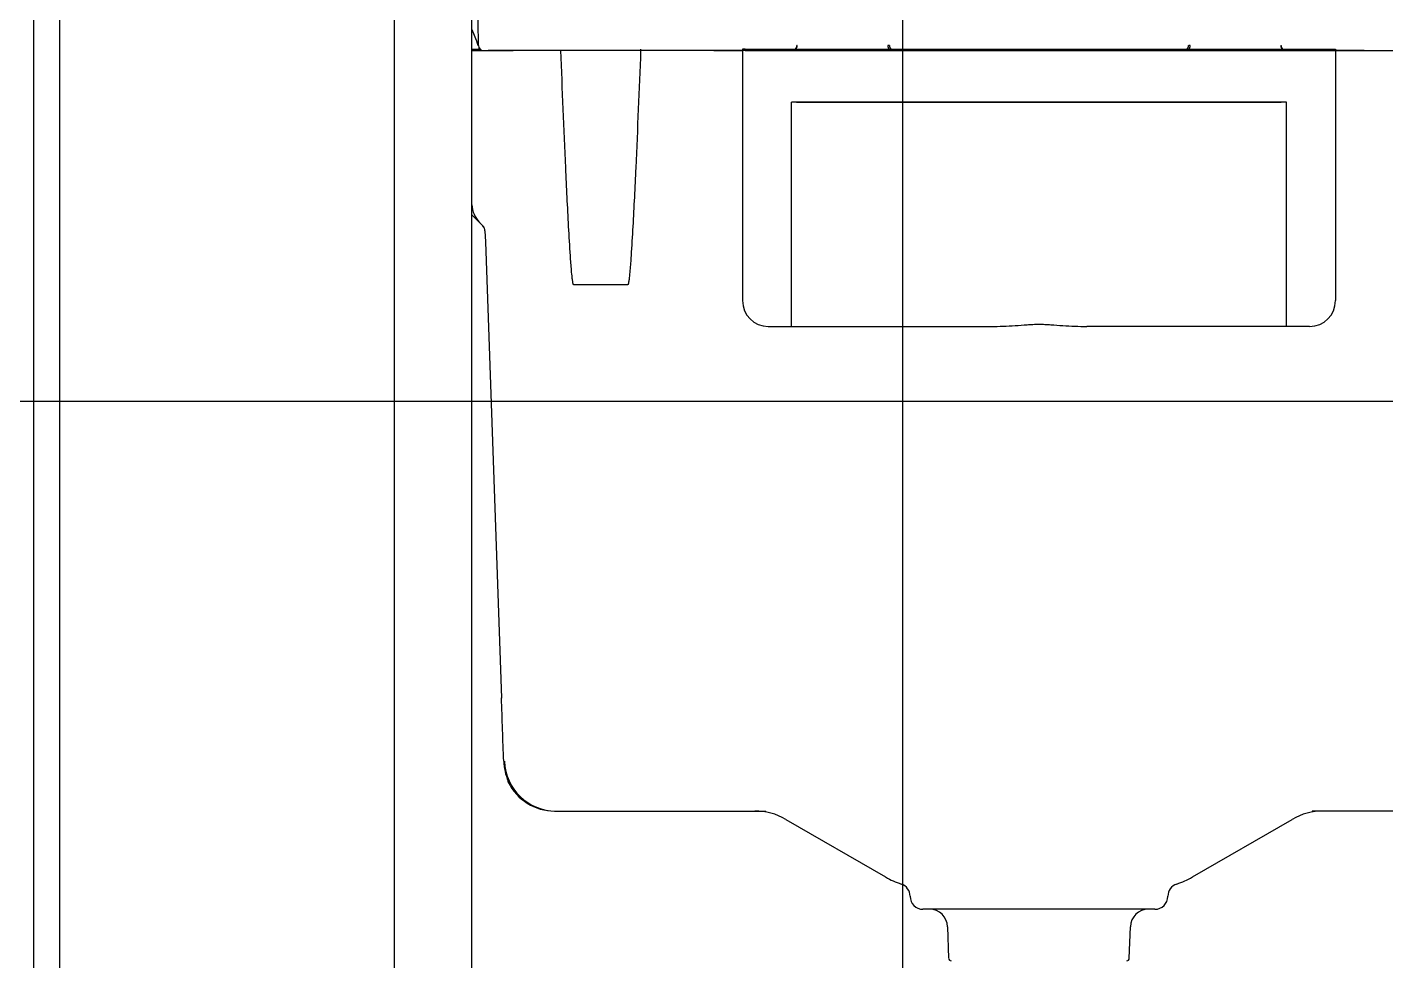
# Model space of a CAD drawing. Header units: millimetres. Extents: x 976 to 9349, y -1578 to 2211.
# Drawn here: x 3399.7 to 3452.4, y 1219.2 to 1255.4 of the extents above; entities that cross this region are included whole.
import ezdxf

# ---------------------------------------------------------------- set-up
doc = ezdxf.new("R2010")
doc.units = ezdxf.units.MM
doc.layers.add('Płytki', color=254, linetype='Continuous')
doc.layers.add('Ściany', color=7, linetype='Continuous')

# ---------------------------------------------------------------- blocks, each defined once
blk = doc.blocks.new('Z$W@#24225')
at = {"linetype": 'Continuous'}
for p, q in [((0, 9.12), (0, 116.46)), ((3, 17.12), (3, 113.618)), ((3.257, 90.568), (3.131, 101.601)), ((3, 91.186), (3.205, 90.678)), ((3.25, 90.568), (3.205, 90.678)), ((3, 90.43), (3.314, 90.43)), ((3, 90.37), (3.589, 90.37)), ((3.258, 90.549), (3.25, 90.568)), ((3.289, 90.46), (3.289, 90.472)), ((3.29, 90.43), (3.289, 90.46)), ((3.29, 90.46), (3.29, 90.43)), ((3.457, 90.37), (4.489, 90.37)), ((5.213, 90.37), (3.627, 90.37)), ((4.489, 90.37), (4.598, 90.37)), ((6, 90.37), (5.213, 90.37)), ((6.361, 90.37), (6, 90.37)), ((6.452, 90.37), (6.361, 90.37)), ((9.548, 90.37), (6.452, 90.37)), ((9.639, 90.37), (9.548, 90.37)), ((10, 90.37), (9.639, 90.37)), ((13.3, 90.37), (10, 90.37)), ((12.389, 90.37), (13.5, 90.37)), ((13.5, 90.37), (13.3, 90.37)), ((13.6, 90.43), (13.5, 90.43)), ((13.5, 90.43), (13.5, 90.37)), ((13.6, 90.37), (13.5, 90.37)), ((13.5, 90.37), (13.5, 80.67)), ((13.6, 90.43), (36.4, 90.43)), ((13.6, 90.37), (36.4, 90.37)), ((15.623, 90.567), (15.61, 90.567)), ((19.198, 90.567), (19.183, 90.567)), ((30.802, 90.567), (30.817, 90.567)), ((34.377, 90.567), (34.39, 90.567)), ((36.4, 90.43), (36.5, 90.43)), ((36.4, 90.37), (36.5, 90.37)), ((36.5, 90.43), (36.5, 90.37)), ((37.611, 90.37), (36.5, 90.37)), ((36.5, 90.37), (36.7, 90.37)), ((36.5, 90.37), (36.5, 80.67)), ((36.7, 90.37), (40, 90.37)), ((15.4, 79.769), (15.4, 88.37)), ((34.6, 88.37), (15.4, 88.37)), ((15.6, 88.37), (34.4, 88.37)), ((34.6, 79.769), (34.6, 88.37)), ((3.004, 84.391), (3, 84.641)), ((3.002, 83.997), (3.297, 83.702)), ((3.297, 83.702), (3.471, 83.528)), ((3.51, 83.375), (3.525, 82.953)), ((3.525, 82.953), (4.148, 65.255)), ((9.051, 81.286), (6.949, 81.286)), ((14.5, 79.67), (15.4, 79.67)), ((15.4, 79.67), (15.4, 79.769)), ((15.4, 79.67), (23.147, 79.67)), ((34.6, 79.67), (26.853, 79.67)), ((34.6, 79.67), (34.6, 79.769)), ((35.5, 79.67), (34.6, 79.67)), ((6.211, 60.87), (6.265, 60.87)), ((6.265, 60.87), (14.404, 60.87)), ((43.735, 60.87), (35.596, 60.87)), ((15.177, 60.548), (19.05, 58.312)), ((30.95, 58.312), (34.823, 60.548)), ((20, 57.565), (20, 57.56)), ((30, 57.56), (30, 57.565)), ((29.5, 57.06), (20.5, 57.06)), ((21.454, 56.384), (21.497, 55.157)), ((28.503, 55.157), (28.546, 56.384))]:
    blk.add_line(p, q, dxfattribs=at)
for centre, radius, start, end in [((3.457, 90.57), 0.2, 180.65, 270), ((15.421, 90.573), 0.202, 311.5171, 358.2184), ((19.388, 90.574), 0.253, 181.7057, 216.6425), ((30.612, 90.574), 0.253, 323.3575, 358.2943), ((34.579, 90.573), 0.202, 181.7816, 228.4829), ((4.004, 84.409), 1, 181, 225), ((14.5, 80.67), 1, 180, 270), ((35.5, 80.67), 1, 270, 0), ((6.296, 62.877), 2.063, 182.1343, 204.092), ((6.292, 62.876), 2.058, 198.345, 201.1491), ((13.977, 58.47), 2.4, 60, 90), ((36.023, 58.47), 2.4, 90, 120), ((20.7, 61.17), 3.3, 240, 251.5874), ((19.5, 57.565), 0.5, 0, 71.5874), ((30.5, 57.565), 0.5, 108.4126, 180), ((29.3, 61.17), 3.3, 288.4126, 300), ((20.5, 57.56), 0.5, 180, 270), ((29.5, 57.56), 0.5, 270, 0), ((20.754, 56.36), 0.7, 2, 90), ((29.246, 56.36), 0.7, 90, 178), ((21.597, 55.16), 0.1, 182, 270), ((28.403, 55.16), 0.1, 270, 358)]:
    blk.add_arc(centre, radius, start, end, dxfattribs=at)
for centre, major_axis, ratio, start_param, end_param in [((3.207, 90.567), (-0.05, -0.0006), 0.017451, 3.141593, 3.667128), ((15.417, 90.57), (0, -0.2), 0.965926, 0.795399, 1.553343), ((19.135, 90.566), (0.05, 0.0007), 0.017389, 0.261799, 1.565908), ((19.391, 90.57), (0, -0.2), 0.965926, 4.729842, 5.487786), ((30.609, 90.57), (0, -0.2), 0.965926, 0.795399, 1.553343), ((30.865, 90.566), (-0.05, 0.0007), 0.017389, 4.717277, 6.021386), ((34.583, 90.57), (0, -0.2), 0.965926, 4.729842, 5.487786), ((3.21, 83.364), (-0.212, -0.212), 0.999673, 2.390938, 3.141593), ((3.21, 83.364), (0.212, 0.212), 0.999673, 5.53253, 6.283185), ((4.152, 65.059), (0.397, -11.258), 0.00031, 1.368818, 1.588249), ((6.265, 62.87), (0, -2), 0.998989, 4.74729, 6.283185), ((6.211, 62.87), (-2, 0), 0.999848, 0.455059, 1.570796)]:
    blk.add_ellipse(centre, major_axis=major_axis, ratio=ratio, start_param=start_param, end_param=end_param, dxfattribs=at)
for points, knots in [([(6.949, 81.286), (6.943, 81.286), (6.941, 81.293), (6.936, 81.304), (6.934, 81.31), (6.929, 81.327), (6.926, 81.338), (6.919, 81.373), (6.915, 81.397), (6.905, 81.467), (6.899, 81.514), (6.883, 81.656), (6.874, 81.75), (6.85, 82.034), (6.836, 82.223), (6.798, 82.79), (6.776, 83.169), (6.713, 84.306), (6.677, 85.064), (6.574, 87.337), (6.512, 88.854), (6.452, 90.37)], [0, 0, 0, 0, 0.001953, 0.001953, 0.003906, 0.003906, 0.007812, 0.007812, 0.015625, 0.015625, 0.03125, 0.03125, 0.0625, 0.0625, 0.125, 0.125, 0.25, 0.25, 0.5, 0.5, 1, 1, 1, 1]), ([(9.548, 90.37), (9.488, 88.854), (9.426, 87.337), (9.323, 85.063), (9.287, 84.305), (9.224, 83.169), (9.202, 82.79), (9.164, 82.222), (9.15, 82.033), (9.126, 81.75), (9.117, 81.655), (9.101, 81.514), (9.095, 81.467), (9.085, 81.397), (9.081, 81.373), (9.074, 81.338), (9.071, 81.327), (9.066, 81.31), (9.064, 81.304), (9.059, 81.293), (9.057, 81.286), (9.051, 81.286)], [0, 0, 0, 0, 0.5, 0.5, 0.75, 0.75, 0.875, 0.875, 0.9375, 0.9375, 0.96875, 0.96875, 0.984375, 0.984375, 0.992188, 0.992188, 0.996094, 0.996094, 0.998047, 0.998047, 1, 1, 1, 1]), ([(23.147, 79.67), (23.301, 79.67), (23.456, 79.674), (23.764, 79.686), (23.918, 79.694), (24.227, 79.713), (24.382, 79.723), (24.613, 79.74), (24.691, 79.745), (24.807, 79.753), (24.845, 79.756), (24.923, 79.76), (24.961, 79.762), (25.039, 79.762), (25.078, 79.76), (25.155, 79.756), (25.194, 79.753), (25.31, 79.745), (25.387, 79.74), (25.619, 79.723), (25.773, 79.713), (26.082, 79.694), (26.236, 79.686), (26.544, 79.674), (26.698, 79.67), (26.853, 79.67)], [0, 0, 0, 0, 0.125, 0.125, 0.25, 0.25, 0.375, 0.375, 0.4375, 0.4375, 0.46875, 0.46875, 0.5, 0.5, 0.53125, 0.53125, 0.5625, 0.5625, 0.625, 0.625, 0.75, 0.75, 0.875, 0.875, 1, 1, 1, 1]), ([(4.363, 62.161), (4.369, 62.145), (4.38, 62.115), (4.396, 62.075), (4.407, 62.051), (4.409, 62.044), (4.41, 62.043), (4.41, 62.043)], [0, 0, 0, 0, 0.230443, 0.5125906, 0.7056714, 0.7844685, 0.8042112, 0.8042112, 0.8042112, 0.8042112]), ([(4.415, 61.991), (4.411, 61.998), (4.409, 62.004), (4.406, 62.019), (4.405, 62.026), (4.405, 62.033)], [0, 0, 0, 0, 0.5, 0.5, 1, 1, 1, 1])]:
    blk.add_open_spline(points, degree=3, knots=knots, dxfattribs=at)
blk.add_open_spline([(9.548, 90.43), (9.547, 90.415), (9.547, 90.401), (9.546, 90.386)], degree=3, dxfattribs=at)

msp = doc.modelspace()

# ---------------------------------------------------------------- linework, layer by layer
at = {"layer": 'Płytki'}
for p, q in [((3399.939, 1285.221), (3399.939, 1165.221)), ((3433.639, 1285.221), (3433.639, 1165.221)), ((3399.347, 1240.921), (3548.939, 1240.921))]:
    msp.add_line(p, q, dxfattribs=at)
at = {"layer": 'Ściany'}
msp.add_line((3400.939, 1284.221), (3400.939, 1164.221), dxfattribs=at)

# ---------------------------------------------------------------- block references
msp.add_blockref('Z$W@#24225', (3413.939, 1164.152))

doc.saveas('drawing.dxf')
